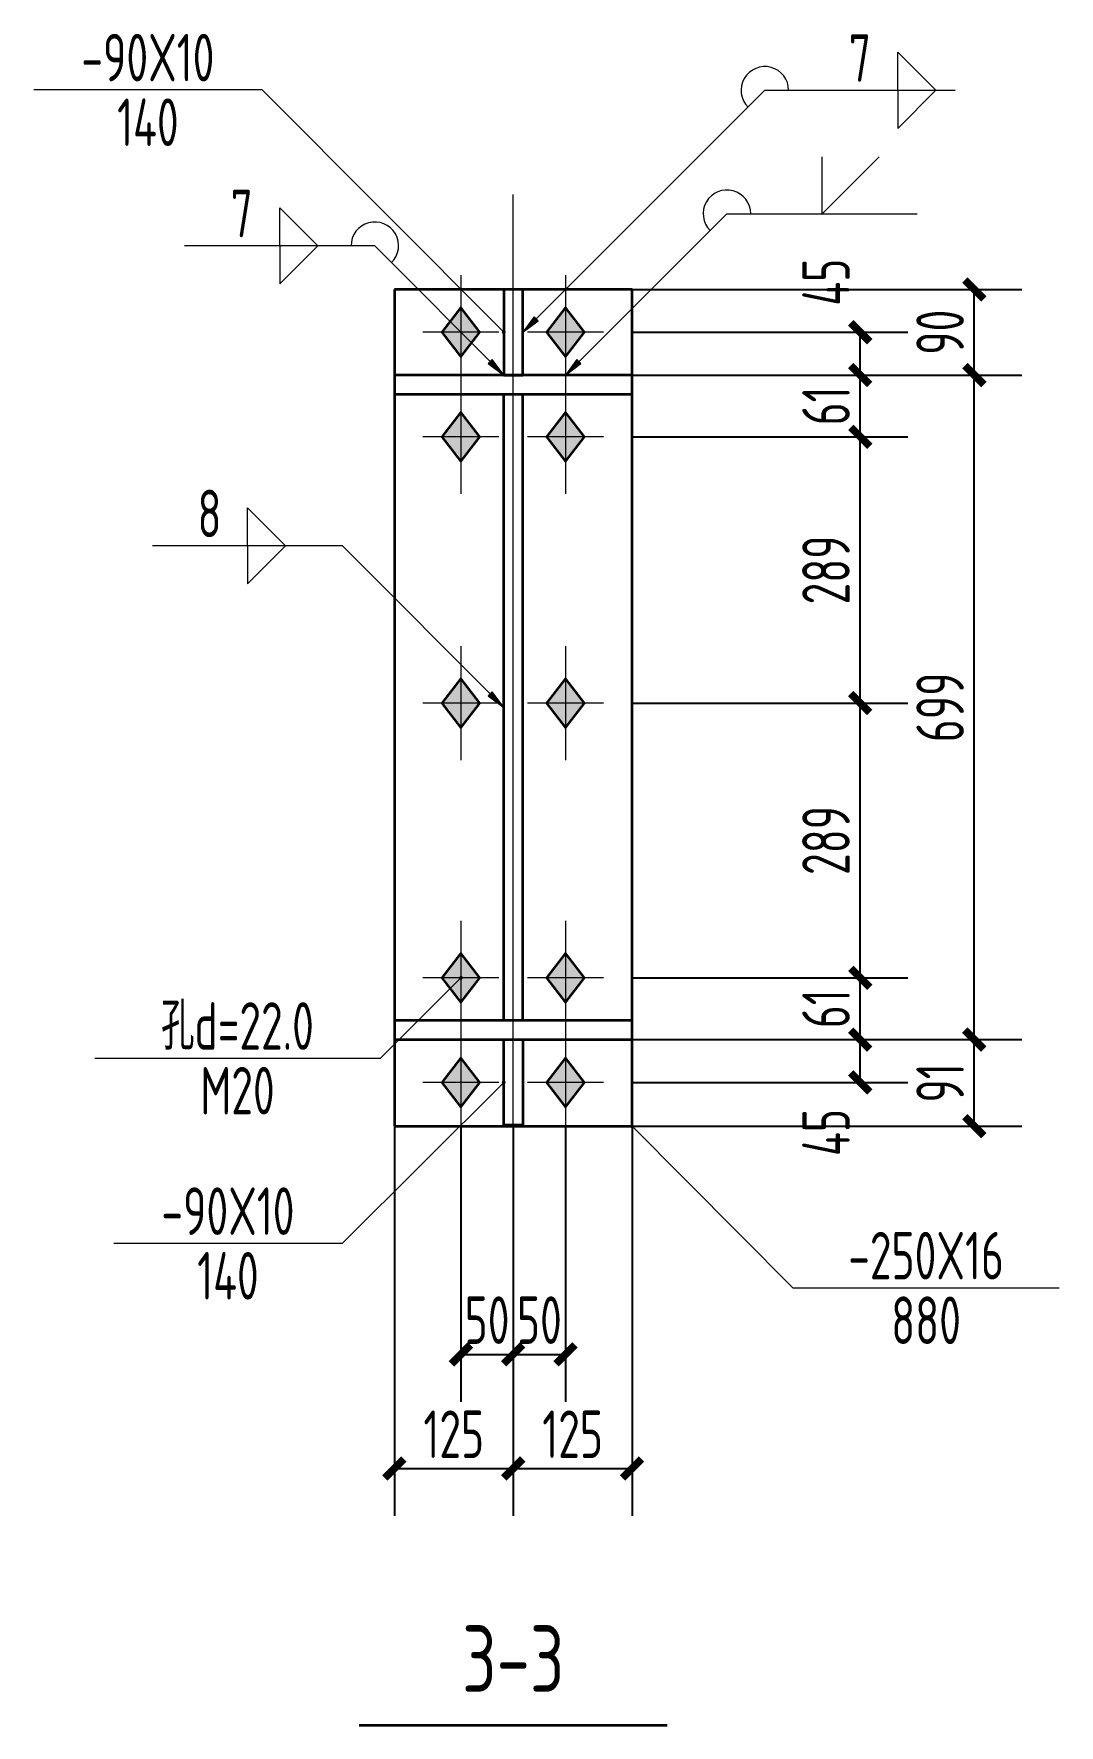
# Model space of a CAD drawing. Extents: x -73672 to 366960, y -527333 to 140666.
# Drawn here: x 255375 to 260767, y -427835 to -418941 of the extents above; entities that cross this region are included whole.
import ezdxf
from ezdxf.enums import TextEntityAlignment as Align

# ---------------------------------------------------------------- set-up
doc = ezdxf.new("R2010")
doc.units = 0
doc.header["$LTSCALE"] = 1000
doc.header["$MEASUREMENT"] = 0
doc.linetypes.add('线型6', pattern=[8.75, 5, -1.25, 1.25, -1.25])
for name, color, linetype, lineweight in [('Pkpm_尺寸标注', 9, 'Continuous', 18), ('Pkpm_层10', 7, 'Continuous', 35), ('Pkpm_层20', 2, 'Continuous', 35), ('Pkpm_焊缝标注', 9, 'Continuous', 18), ('Pkpm_螺栓孔标注', 9, 'Continuous', 18), ('Pkpm_钢板标注', 9, 'Continuous', 18)]:
    doc.layers.add(name, color=color, linetype=linetype, lineweight=lineweight)
doc.styles.add('PkpmHz', font='Pkpmeng', dxfattribs={"width": 0.7, "bigfont": 'hztxt'})
doc.dimstyles.new('Pkpm_100', dxfattribs={"dimtxt": 250, "dimasz": 100, "dimexe": 250, "dimexo": 0.0625, "dimgap": 30, "dimtad": 1, "dimdec": 0, "dimrnd": 5, "dimzin": 0, "dimdsep": 46, "dimtxsty": 'PkpmHz', "dimblk1": 'ARCHTICK', "dimblk2": 'ARCHTICK', "dimsah": 1, "dimcen": 0.09, "dimadec": 0, "dimazin": 0, "dimtfac": 1, "dimtdec": 0, "dimtmove": 2, "dimatfit": 1, "dimfxl": 0, "dimtolj": 1, "dimtzin": 0, "dimarcsym": 0})

# ---------------------------------------------------------------- blocks, each defined once
blk = doc.blocks.new('_ArchTick')
at = {"color": 0, "linetype": 'ByBlock', "const_width": 0.4}
blk.add_lwpolyline([(-0.5, -0.5), (0.5, 0.5)], dxfattribs=at)
blk = doc.blocks.new('*D7843')
at = {"layer": 'Defpoints', "color": 0}
for p in [(258520.9, -420510.4), (259720.9, -420510.4), (258520.9, -420735.4)]:
    blk.add_point(p, dxfattribs=at)
at = {"layer": 'Pkpm_尺寸标注', "color": 0, "lineweight": -2}
for p, q in [((258524.9, -420510.4), (259970.9, -420510.4)), ((259720.9, -420735.4), (259720.9, -420510.4)), ((258524.9, -420735.4), (259970.9, -420735.4))]:
    blk.add_line(p, q, dxfattribs=at)
at = {"layer": 'Pkpm_尺寸标注', "color": 0, "linetype": 'ByBlock', "lineweight": -2, "xscale": 100, "yscale": 100, "zscale": 100}
for p, rotation in [((259720.9, -420510.4), 90), ((259720.9, -420735.4), 270)]:
    blk.add_blockref('_ArchTick', p, dxfattribs=dict(at, rotation=rotation))
at = {"layer": 'Pkpm_尺寸标注', "color": 0, "insert": (259540.9, -420247.2), "char_height": 250, "attachment_point": 5, "rotation": 90, "style": 'PkpmHz'}
blk.add_mtext('\\A1;45', dxfattribs=at)
blk = doc.blocks.new('*D7844')
at = {"layer": 'Defpoints', "color": 0}
for p in [(258520.9, -420735.4), (259720.9, -420735.4), (258520.9, -421060.4)]:
    blk.add_point(p, dxfattribs=at)
at = {"layer": 'Pkpm_尺寸标注', "color": 0, "lineweight": -2}
for p, q in [((258524.9, -420735.4), (259970.9, -420735.4)), ((259720.9, -421060.4), (259720.9, -420735.4)), ((258524.9, -421060.4), (259970.9, -421060.4))]:
    blk.add_line(p, q, dxfattribs=at)
at = {"layer": 'Pkpm_尺寸标注', "color": 0, "linetype": 'ByBlock', "lineweight": -2, "xscale": 100, "yscale": 100, "zscale": 100}
for p, rotation in [((259720.9, -420735.4), 90), ((259720.9, -421060.4), 270)]:
    blk.add_blockref('_ArchTick', p, dxfattribs=dict(at, rotation=rotation))
at = {"layer": 'Pkpm_尺寸标注', "color": 0, "insert": (259540.9, -420897.9), "char_height": 250, "attachment_point": 5, "rotation": 90, "style": 'PkpmHz'}
blk.add_mtext('\\A1;61', dxfattribs=at)
blk = doc.blocks.new('*D7845')
at = {"layer": 'Defpoints', "color": 0}
for p in [(258520.9, -424230.4), (259720.9, -424230.4), (258520.9, -424455.4)]:
    blk.add_point(p, dxfattribs=at)
at = {"layer": 'Pkpm_尺寸标注', "color": 0, "lineweight": -2}
for p, q in [((258524.9, -424230.4), (259970.9, -424230.4)), ((259720.9, -424455.4), (259720.9, -424230.4)), ((258524.9, -424455.4), (259970.9, -424455.4))]:
    blk.add_line(p, q, dxfattribs=at)
at = {"layer": 'Pkpm_尺寸标注', "color": 0, "linetype": 'ByBlock', "lineweight": -2, "xscale": 100, "yscale": 100, "zscale": 100}
for p, rotation in [((259720.9, -424230.4), 90), ((259720.9, -424455.4), 270)]:
    blk.add_blockref('_ArchTick', p, dxfattribs=dict(at, rotation=rotation))
at = {"layer": 'Pkpm_尺寸标注', "color": 0, "insert": (259540.9, -424718.7), "char_height": 250, "attachment_point": 5, "rotation": 90, "style": 'PkpmHz'}
blk.add_mtext('\\A1;45', dxfattribs=at)
blk = doc.blocks.new('*D7846')
at = {"layer": 'Defpoints', "color": 0}
for p in [(258520.9, -423905.4), (259720.9, -423905.4), (258520.9, -424230.4)]:
    blk.add_point(p, dxfattribs=at)
at = {"layer": 'Pkpm_尺寸标注', "color": 0, "lineweight": -2}
for p, q in [((258524.9, -423905.4), (259970.9, -423905.4)), ((259720.9, -424230.4), (259720.9, -423905.4)), ((258524.9, -424230.4), (259970.9, -424230.4))]:
    blk.add_line(p, q, dxfattribs=at)
at = {"layer": 'Pkpm_尺寸标注', "color": 0, "linetype": 'ByBlock', "lineweight": -2, "xscale": 100, "yscale": 100, "zscale": 100}
for p, rotation in [((259720.9, -423905.4), 90), ((259720.9, -424230.4), 270)]:
    blk.add_blockref('_ArchTick', p, dxfattribs=dict(at, rotation=rotation))
at = {"layer": 'Pkpm_尺寸标注', "color": 0, "insert": (259540.9, -424067.9), "char_height": 250, "attachment_point": 5, "rotation": 90, "style": 'PkpmHz'}
blk.add_mtext('\\A1;61', dxfattribs=at)
blk = doc.blocks.new('*D7847')
at = {"layer": 'Defpoints', "color": 0}
for p in [(258520.9, -421060.4), (259720.9, -421060.4), (258520.9, -422460.4)]:
    blk.add_point(p, dxfattribs=at)
at = {"layer": 'Pkpm_尺寸标注', "color": 0, "lineweight": -2}
for p, q in [((258524.9, -421060.4), (259970.9, -421060.4)), ((259720.9, -422460.4), (259720.9, -421060.4)), ((258524.9, -422460.4), (259970.9, -422460.4))]:
    blk.add_line(p, q, dxfattribs=at)
at = {"layer": 'Pkpm_尺寸标注', "color": 0, "linetype": 'ByBlock', "lineweight": -2, "xscale": 100, "yscale": 100, "zscale": 100}
for p, rotation in [((259720.9, -421060.4), 90), ((259720.9, -422460.4), 270)]:
    blk.add_blockref('_ArchTick', p, dxfattribs=dict(at, rotation=rotation))
at = {"layer": 'Pkpm_尺寸标注', "color": 0, "insert": (259540.9, -421760.4), "char_height": 250, "attachment_point": 5, "rotation": 90, "style": 'PkpmHz'}
blk.add_mtext('\\A1;289', dxfattribs=at)
blk = doc.blocks.new('*D7848')
at = {"layer": 'Defpoints', "color": 0}
for p in [(258520.9, -422460.4), (259720.9, -422460.4), (258520.9, -423905.4)]:
    blk.add_point(p, dxfattribs=at)
at = {"layer": 'Pkpm_尺寸标注', "color": 0, "lineweight": -2}
for p, q in [((258524.9, -422460.4), (259970.9, -422460.4)), ((259720.9, -423905.4), (259720.9, -422460.4)), ((258524.9, -423905.4), (259970.9, -423905.4))]:
    blk.add_line(p, q, dxfattribs=at)
at = {"layer": 'Pkpm_尺寸标注', "color": 0, "linetype": 'ByBlock', "lineweight": -2, "xscale": 100, "yscale": 100, "zscale": 100}
for p, rotation in [((259720.9, -422460.4), 90), ((259720.9, -423905.4), 270)]:
    blk.add_blockref('_ArchTick', p, dxfattribs=dict(at, rotation=rotation))
at = {"layer": 'Pkpm_尺寸标注', "color": 0, "insert": (259540.9, -423182.9), "char_height": 250, "attachment_point": 5, "rotation": 90, "style": 'PkpmHz'}
blk.add_mtext('\\A1;289', dxfattribs=at)
blk = doc.blocks.new('*D7849')
at = {"layer": 'Defpoints', "color": 0}
for p in [(257620.9, -424685.4), (257895.9, -424685.4), (257895.9, -425885.4)]:
    blk.add_point(p, dxfattribs=at)
at = {"layer": 'Pkpm_尺寸标注', "color": 0, "lineweight": -2}
for p, q in [((257620.9, -424689.4), (257620.9, -426135.4)), ((257895.9, -424689.4), (257895.9, -426135.4)), ((257620.9, -425885.4), (257895.9, -425885.4))]:
    blk.add_line(p, q, dxfattribs=at)
at = {"layer": 'Pkpm_尺寸标注', "color": 0, "linetype": 'ByBlock', "lineweight": -2, "xscale": 100, "yscale": 100, "zscale": 100, "rotation": 180}
blk.add_blockref('_ArchTick', (257620.9, -425885.4), dxfattribs=at)
at = {"layer": 'Pkpm_尺寸标注', "color": 0, "linetype": 'ByBlock', "lineweight": -2, "xscale": 100, "yscale": 100, "zscale": 100}
blk.add_blockref('_ArchTick', (257895.9, -425885.4), dxfattribs=at)
at = {"layer": 'Pkpm_尺寸标注', "color": 0, "insert": (257758.4, -425705.4), "char_height": 250, "attachment_point": 5, "style": 'PkpmHz'}
blk.add_mtext('\\A1;50', dxfattribs=at)
blk = doc.blocks.new('*D7850')
at = {"layer": 'Defpoints', "color": 0}
for p in [(257895.9, -424685.4), (258170.9, -424685.4), (258170.9, -425885.4)]:
    blk.add_point(p, dxfattribs=at)
at = {"layer": 'Pkpm_尺寸标注', "color": 0, "lineweight": -2}
for p, q in [((257895.9, -424689.4), (257895.9, -426135.4)), ((258170.9, -424689.4), (258170.9, -426135.4)), ((257895.9, -425885.4), (258170.9, -425885.4))]:
    blk.add_line(p, q, dxfattribs=at)
at = {"layer": 'Pkpm_尺寸标注', "color": 0, "linetype": 'ByBlock', "lineweight": -2, "xscale": 100, "yscale": 100, "zscale": 100, "rotation": 180}
blk.add_blockref('_ArchTick', (257895.9, -425885.4), dxfattribs=at)
at = {"layer": 'Pkpm_尺寸标注', "color": 0, "linetype": 'ByBlock', "lineweight": -2, "xscale": 100, "yscale": 100, "zscale": 100}
blk.add_blockref('_ArchTick', (258170.9, -425885.4), dxfattribs=at)
at = {"layer": 'Pkpm_尺寸标注', "color": 0, "insert": (258033.4, -425705.4), "char_height": 250, "attachment_point": 5, "style": 'PkpmHz'}
blk.add_mtext('\\A1;50', dxfattribs=at)
blk = doc.blocks.new('*D7851')
at = {"layer": 'Defpoints', "color": 0}
for p in [(257270.9, -424685.4), (257895.9, -424685.4), (257895.9, -426485.4)]:
    blk.add_point(p, dxfattribs=at)
at = {"layer": 'Pkpm_尺寸标注', "color": 0, "lineweight": -2}
for p, q in [((257270.9, -424688.4), (257270.9, -426735.4)), ((257895.9, -424688.4), (257895.9, -426735.4)), ((257270.9, -426485.4), (257895.9, -426485.4))]:
    blk.add_line(p, q, dxfattribs=at)
at = {"layer": 'Pkpm_尺寸标注', "color": 0, "linetype": 'ByBlock', "lineweight": -2, "xscale": 100, "yscale": 100, "zscale": 100, "rotation": 180}
blk.add_blockref('_ArchTick', (257270.9, -426485.4), dxfattribs=at)
at = {"layer": 'Pkpm_尺寸标注', "color": 0, "linetype": 'ByBlock', "lineweight": -2, "xscale": 100, "yscale": 100, "zscale": 100}
blk.add_blockref('_ArchTick', (257895.9, -426485.4), dxfattribs=at)
at = {"layer": 'Pkpm_尺寸标注', "color": 0, "insert": (257583.4, -426305.4), "char_height": 250, "attachment_point": 5, "style": 'PkpmHz'}
blk.add_mtext('\\A1;125', dxfattribs=at)
blk = doc.blocks.new('*D7852')
at = {"layer": 'Defpoints', "color": 0}
for p in [(257895.9, -424685.4), (258520.9, -424685.4), (258520.9, -426485.4)]:
    blk.add_point(p, dxfattribs=at)
at = {"layer": 'Pkpm_尺寸标注', "color": 0, "lineweight": -2}
for p, q in [((257895.9, -424688.4), (257895.9, -426735.4)), ((258520.9, -424688.4), (258520.9, -426735.4)), ((257895.9, -426485.4), (258520.9, -426485.4))]:
    blk.add_line(p, q, dxfattribs=at)
at = {"layer": 'Pkpm_尺寸标注', "color": 0, "linetype": 'ByBlock', "lineweight": -2, "xscale": 100, "yscale": 100, "zscale": 100, "rotation": 180}
blk.add_blockref('_ArchTick', (257895.9, -426485.4), dxfattribs=at)
at = {"layer": 'Pkpm_尺寸标注', "color": 0, "linetype": 'ByBlock', "lineweight": -2, "xscale": 100, "yscale": 100, "zscale": 100}
blk.add_blockref('_ArchTick', (258520.9, -426485.4), dxfattribs=at)
at = {"layer": 'Pkpm_尺寸标注', "color": 0, "insert": (258208.4, -426305.4), "char_height": 250, "attachment_point": 5, "style": 'PkpmHz'}
blk.add_mtext('\\A1;125', dxfattribs=at)
blk = doc.blocks.new('*D7853')
at = {"layer": 'Defpoints', "color": 0}
for p in [(258520.9, -424230.4), (260320.9, -424230.4), (258520.9, -424685.4)]:
    blk.add_point(p, dxfattribs=at)
at = {"layer": 'Pkpm_尺寸标注', "color": 0, "lineweight": -2}
for p, q in [((258523.9, -424230.4), (260570.9, -424230.4)), ((260320.9, -424685.4), (260320.9, -424230.4)), ((258523.9, -424685.4), (260570.9, -424685.4))]:
    blk.add_line(p, q, dxfattribs=at)
at = {"layer": 'Pkpm_尺寸标注', "color": 0, "linetype": 'ByBlock', "lineweight": -2, "xscale": 100, "yscale": 100, "zscale": 100}
for p, rotation in [((260320.9, -424230.4), 90), ((260320.9, -424685.4), 270)]:
    blk.add_blockref('_ArchTick', p, dxfattribs=dict(at, rotation=rotation))
at = {"layer": 'Pkpm_尺寸标注', "color": 0, "insert": (260140.9, -424457.9), "char_height": 250, "attachment_point": 5, "rotation": 90, "style": 'PkpmHz'}
blk.add_mtext('\\A1;91', dxfattribs=at)
blk = doc.blocks.new('*D7854')
at = {"layer": 'Defpoints', "color": 0}
for p in [(258520.9, -420735.4), (260320.9, -420735.4), (258520.9, -424230.4)]:
    blk.add_point(p, dxfattribs=at)
at = {"layer": 'Pkpm_尺寸标注', "color": 0, "lineweight": -2}
for p, q in [((258523.9, -420735.4), (260570.9, -420735.4)), ((260320.9, -424230.4), (260320.9, -420735.4)), ((258523.9, -424230.4), (260570.9, -424230.4))]:
    blk.add_line(p, q, dxfattribs=at)
at = {"layer": 'Pkpm_尺寸标注', "color": 0, "linetype": 'ByBlock', "lineweight": -2, "xscale": 100, "yscale": 100, "zscale": 100}
for p, rotation in [((260320.9, -420735.4), 90), ((260320.9, -424230.4), 270)]:
    blk.add_blockref('_ArchTick', p, dxfattribs=dict(at, rotation=rotation))
at = {"layer": 'Pkpm_尺寸标注', "color": 0, "insert": (260140.9, -422482.9), "char_height": 250, "attachment_point": 5, "rotation": 90, "style": 'PkpmHz'}
blk.add_mtext('\\A1;699', dxfattribs=at)
blk = doc.blocks.new('*D7855')
at = {"layer": 'Defpoints', "color": 0}
for p in [(258520.9, -420285.4), (260320.9, -420285.4), (258520.9, -420735.4)]:
    blk.add_point(p, dxfattribs=at)
at = {"layer": 'Pkpm_尺寸标注', "color": 0, "lineweight": -2}
for p, q in [((258523.9, -420285.4), (260570.9, -420285.4)), ((260320.9, -420735.4), (260320.9, -420285.4)), ((258523.9, -420735.4), (260570.9, -420735.4))]:
    blk.add_line(p, q, dxfattribs=at)
at = {"layer": 'Pkpm_尺寸标注', "color": 0, "linetype": 'ByBlock', "lineweight": -2, "xscale": 100, "yscale": 100, "zscale": 100}
for p, rotation in [((260320.9, -420285.4), 90), ((260320.9, -420735.4), 270)]:
    blk.add_blockref('_ArchTick', p, dxfattribs=dict(at, rotation=rotation))
at = {"layer": 'Pkpm_尺寸标注', "color": 0, "insert": (260140.9, -420510.4), "char_height": 250, "attachment_point": 5, "rotation": 90, "style": 'PkpmHz'}
blk.add_mtext('\\A1;90', dxfattribs=at)

msp = doc.modelspace()

# ---------------------------------------------------------------- hatches: boundary and pattern name
at = {"layer": 'Pkpm_层10'}
for points in [[(257620.94, -420380.41), (257520.94, -420510.41), (257620.94, -420640.41), (257720.94, -420510.41)], [(258170.94, -420380.41), (258070.94, -420510.41), (258170.94, -420640.41), (258270.94, -420510.41)], [(257620.94, -420930.41), (257520.94, -421060.41), (257620.94, -421190.41), (257720.94, -421060.41)], [(258170.94, -420930.41), (258070.94, -421060.41), (258170.94, -421190.41), (258270.94, -421060.41)], [(257620.94, -422330.41), (257520.94, -422460.41), (257620.94, -422590.41), (257720.94, -422460.41)], [(258170.94, -422330.41), (258070.94, -422460.41), (258170.94, -422590.41), (258270.94, -422460.41)], [(257620.94, -423775.41), (257520.94, -423905.41), (257620.94, -424035.41), (257720.94, -423905.41)], [(258170.94, -423775.41), (258070.94, -423905.41), (258170.94, -424035.41), (258270.94, -423905.41)], [(257620.94, -424325.41), (257520.94, -424455.41), (257620.94, -424585.41), (257720.94, -424455.41)], [(258170.94, -424325.41), (258070.94, -424455.41), (258170.94, -424585.41), (258270.94, -424455.41)]]:
    msp.add_hatch(color=1, dxfattribs=at).paths.add_polyline_path(points)
at = {"layer": 'Pkpm_焊缝标注'}
for points in [[(257945.94, -420510.41), (258027.28, -420450.34), (258006.07, -420429.12)], [(257845.94, -420735.41), (257785.93, -420654.02), (257764.69, -420675.21)], [(258170.94, -420735.41), (258252.28, -420675.34), (258231.07, -420654.12)], [(257845.94, -422482.91), (257785.93, -422401.52), (257764.69, -422422.71)]]:
    msp.add_hatch(color=256, dxfattribs=at).paths.add_polyline_path(points)

# ---------------------------------------------------------------- linework, layer by layer
at = {"layer": 'Pkpm_层10', "linetype": '线型6', "lineweight": 18, "ltscale": 100}
msp.add_line((257895.94, -425185.41), (257895.94, -419785.41), dxfattribs=at)
at = {"layer": 'Pkpm_层10', "color": 9, "lineweight": 18, "ltscale": 100}
for p, q in [((257620.94, -420210.41), (257620.94, -420810.41)), ((258170.94, -420210.41), (258170.94, -420810.41)), ((257820.94, -420510.41), (257420.94, -420510.41)), ((258370.94, -420510.41), (257970.94, -420510.41)), ((257620.94, -420760.41), (257620.94, -421360.41)), ((258170.94, -420760.41), (258170.94, -421360.41)), ((257820.94, -421060.41), (257420.94, -421060.41)), ((258370.94, -421060.41), (257970.94, -421060.41)), ((257620.94, -422160.41), (257620.94, -422760.41)), ((258170.94, -422160.41), (258170.94, -422760.41)), ((257820.94, -422460.41), (257420.94, -422460.41)), ((258370.94, -422460.41), (257970.94, -422460.41)), ((257620.94, -423605.41), (257620.94, -424205.41)), ((258170.94, -423605.41), (258170.94, -424205.41)), ((257820.94, -423905.41), (257420.94, -423905.41)), ((258370.94, -423905.41), (257970.94, -423905.41)), ((257620.94, -424155.41), (257620.94, -424755.41)), ((258170.94, -424155.41), (258170.94, -424755.41)), ((257820.94, -424455.41), (257420.94, -424455.41)), ((258370.94, -424455.41), (257970.94, -424455.41))]:
    msp.add_line(p, q, dxfattribs=at)
at = {"layer": 'Pkpm_层10', "color": 3, "ltscale": 100}
for p, q in [((258520.94, -420735.41), (257270.94, -420735.41)), ((257270.94, -420735.41), (257270.94, -420835.41)), ((258520.94, -420835.41), (258520.94, -420735.41)), ((257270.94, -420835.41), (258520.94, -420835.41)), ((257845.94, -424130.41), (257845.94, -420835.41)), ((257945.94, -424130.41), (257945.94, -420835.41)), ((258520.94, -424130.41), (257270.94, -424130.41)), ((257270.94, -424130.41), (257270.94, -424230.41)), ((258520.94, -424230.41), (258520.94, -424130.41)), ((257270.94, -424230.41), (258520.94, -424230.41))]:
    msp.add_line(p, q, dxfattribs=at)
at = {"layer": 'Pkpm_层10', "ltscale": 100}
msp.add_line((257085.94, -427835.41), (258705.94, -427835.41), dxfattribs=at)
at = {"layer": 'Pkpm_层10', "color": 1, "linetype": 'Continuous'}
for points in [[(257620.94, -420380.41), (257520.94, -420510.41), (257620.94, -420640.41), (257720.94, -420510.41)], [(258170.94, -420380.41), (258070.94, -420510.41), (258170.94, -420640.41), (258270.94, -420510.41)], [(257620.94, -420930.41), (257520.94, -421060.41), (257620.94, -421190.41), (257720.94, -421060.41)], [(258170.94, -420930.41), (258070.94, -421060.41), (258170.94, -421190.41), (258270.94, -421060.41)], [(257620.94, -422330.41), (257520.94, -422460.41), (257620.94, -422590.41), (257720.94, -422460.41)], [(258170.94, -422330.41), (258070.94, -422460.41), (258170.94, -422590.41), (258270.94, -422460.41)], [(257620.94, -423775.41), (257520.94, -423905.41), (257620.94, -424035.41), (257720.94, -423905.41)], [(258170.94, -423775.41), (258070.94, -423905.41), (258170.94, -424035.41), (258270.94, -423905.41)], [(257620.94, -424325.41), (257520.94, -424455.41), (257620.94, -424585.41), (257720.94, -424455.41)], [(258170.94, -424325.41), (258070.94, -424455.41), (258170.94, -424585.41), (258270.94, -424455.41)]]:
    msp.add_lwpolyline(points, close=True, dxfattribs=at)
at = {"layer": 'Pkpm_层20', "ltscale": 100}
for p, q in [((258520.94, -420285.41), (257270.94, -420285.41)), ((257270.94, -420285.41), (257270.94, -424685.41)), ((257945.94, -420285.41), (257845.94, -420285.41)), ((257845.94, -420285.41), (257845.94, -420735.41)), ((257945.94, -420735.41), (257945.94, -420285.41)), ((258520.94, -424685.41), (258520.94, -420285.41)), ((257845.94, -420735.41), (257945.94, -420735.41)), ((257845.94, -424230.41), (257945.94, -424230.41)), ((257845.94, -424680.41), (257845.94, -424230.41)), ((257945.94, -424230.41), (257945.94, -424680.41)), ((257270.94, -424685.41), (258520.94, -424685.41)), ((257945.94, -424680.41), (257845.94, -424680.41))]:
    msp.add_line(p, q, dxfattribs=at)
at = {"layer": 'Pkpm_焊缝标注', "ltscale": 100}
for p, q in [((259919.24, -419038.13), (260119.24, -419238.13)), ((259919.24, -419238.13), (259919.24, -419038.13)), ((257945.94, -420510.41), (259219.24, -419238.13)), ((259219.24, -419238.13), (260219.24, -419238.13)), ((259919.24, -419438.13), (260119.24, -419238.13)), ((259919.24, -419238.13), (259919.24, -419438.13)), ((259519.8, -419887.22), (259519.8, -419587.22)), ((259519.8, -419887.22), (259819.8, -419587.22)), ((256867.92, -420055.78), (256667.92, -419855.78)), ((256667.92, -420055.78), (256667.92, -419855.78)), ((258170.94, -420735.41), (259019.8, -419887.22)), ((259019.8, -419887.22), (260019.8, -419887.22)), ((257167.92, -420055.78), (256167.92, -420055.78)), ((256867.92, -420055.78), (256667.92, -420255.78)), ((256667.92, -420055.78), (256667.92, -420255.78)), ((257845.94, -420735.41), (257167.92, -420055.78)), ((256698.42, -421633.37), (256498.42, -421433.37)), ((256498.42, -421633.37), (256498.42, -421433.37)), ((256998.42, -421633.37), (255998.42, -421633.37)), ((256698.42, -421633.37), (256498.42, -421833.37)), ((256498.42, -421633.37), (256498.42, -421833.37)), ((257845.94, -422482.91), (256998.42, -421633.37))]:
    msp.add_line(p, q, dxfattribs=at)
at = {"layer": 'Pkpm_焊缝标注', "linetype": 'Continuous'}
for points in [[(257945.94, -420510.41), (258027.28, -420450.34), (258006.07, -420429.12)], [(257845.94, -420735.41), (257785.93, -420654.02), (257764.69, -420675.21)], [(258170.94, -420735.41), (258252.28, -420675.34), (258231.07, -420654.12)], [(257845.94, -422482.91), (257785.93, -422401.52), (257764.69, -422422.71)]]:
    msp.add_lwpolyline(points, close=True, dxfattribs=at)
at = {"layer": 'Pkpm_焊缝标注', "ltscale": 100}
for centre, start, end in [((259219.24, -419238.13), 0, 224.977188), ((259019.8, -419887.22), 0, 224.977188), ((257167.92, -420055.78), 314.931549, 180)]:
    msp.add_arc(centre, 125, start, end, dxfattribs=at)
at = {"layer": 'Pkpm_螺栓孔标注', "ltscale": 100}
for p, q in [((257620.94, -423905.41), (257195.83, -424328.83)), ((257195.83, -424328.83), (255695.83, -424328.83))]:
    msp.add_line(p, q, dxfattribs=at)
msp.add_lwpolyline([(257625.94, -423905.41, 10, 10, 1), (257615.94, -423905.41, 10, 10, 1)], format="xyseb", close=True, dxfattribs=at)
at = {"layer": 'Pkpm_钢板标注', "ltscale": 100}
for p, q in [((256574.67, -419236.1), (255374.67, -419236.1)), ((257845.94, -420510.41), (256574.67, -419236.1)), ((257845.94, -424455.41), (256995.72, -425302.25)), ((258520.94, -424685.41), (259367.1, -425536.3)), ((256995.72, -425302.25), (255795.72, -425302.25)), ((259367.1, -425536.3), (260767.1, -425536.3))]:
    msp.add_line(p, q, dxfattribs=at)
for points in [[(257850.94, -420510.41, 10, 10, 1), (257840.94, -420510.41, 10, 10, 1)], [(257850.94, -424455.41, 10, 10, 1), (257840.94, -424455.41, 10, 10, 1)], [(258525.94, -424685.41, 10, 10, 1), (258515.94, -424685.41, 10, 10, 1)]]:
    msp.add_lwpolyline(points, format="xyseb", close=True, dxfattribs=at)

# ---------------------------------------------------------------- texts
at = {"layer": 'Pkpm_层10', "style": 'PkpmHz', "width": 0.771429}
msp.add_text('3-3', height=350, dxfattribs=at).set_placement((257895.94, -427485.41), align=Align.MIDDLE_CENTER)
at = {"layer": 'Pkpm_焊缝标注', "style": 'PkpmHz', "width": 0.7}
for s, p in [('7', (259719.24, -419193.13)), ('7', (256467.92, -420010.78)), ('8', (256298.42, -421588.37))]:
    msp.add_text(s, height=250, dxfattribs=at).set_placement(p, align=Align.CENTER)
at = {"layer": 'Pkpm_螺栓孔标注', "style": 'PkpmHz', "width": 0.7}
msp.add_text('孔d=22.0', height=250, dxfattribs=at).set_placement((256445.83, -424283.83), align=Align.CENTER)
msp.add_text('M20', height=250, dxfattribs=at).set_placement((256445.83, -424373.83), align=Align.TOP_CENTER)
at = {"layer": 'Pkpm_钢板标注', "style": 'PkpmHz', "width": 0.7}
for s, p in [('-90X10', (255974.67, -419191.1)), ('-90X10', (256395.72, -425257.25)), ('-250X16', (260067.1, -425491.3))]:
    msp.add_text(s, height=250, dxfattribs=at).set_placement(p, align=Align.CENTER)
for s, p in [('140', (255974.67, -419281.1)), ('140', (256395.72, -425347.25)), ('880', (260067.1, -425581.3))]:
    msp.add_text(s, height=250, dxfattribs=at).set_placement(p, align=Align.TOP_CENTER)

# ---------------------------------------------------------------- dimensions: what is measured, and where the dimension line sits
at = {"layer": 'Pkpm_尺寸标注'}
for base, p1, p2, angle, text, override, picture, middle in [((259720.94, -420510.41), (258520.94, -420735.41), (258520.94, -420510.41), 90, '45', {"dimexo": 4, "dimtih": 0, "dimtoh": 0}, '*D7843', (259540.94, -420247.16)), ((260320.94, -420285.41), (258520.94, -420735.41), (258520.94, -420285.41), 90, '90', {"dimexo": 3, "dimtih": 0, "dimtoh": 0}, '*D7855', (260140.94, -420510.41)), ((259720.94, -420735.41), (258520.94, -421060.41), (258520.94, -420735.41), 90, '61', {"dimexo": 4, "dimtih": 0, "dimtoh": 0}, '*D7844', (259540.94, -420897.91)), ((260320.94, -420735.41), (258520.94, -424230.41), (258520.94, -420735.41), 90, '699', {"dimexo": 3, "dimtih": 0, "dimtoh": 0}, '*D7854', (260140.94, -422482.91)), ((259720.94, -421060.41), (258520.94, -422460.41), (258520.94, -421060.41), 90, '289', {"dimexo": 4, "dimtih": 0, "dimtoh": 0}, '*D7847', (259540.94, -421760.41)), ((259720.94, -422460.41), (258520.94, -423905.41), (258520.94, -422460.41), 90, '289', {"dimexo": 4, "dimtih": 0, "dimtoh": 0}, '*D7848', (259540.94, -423182.91)), ((259720.94, -423905.41), (258520.94, -424230.41), (258520.94, -423905.41), 90, '61', {"dimexo": 4, "dimtih": 0, "dimtoh": 0}, '*D7846', (259540.94, -424067.91)), ((259720.94, -424230.41), (258520.94, -424455.41), (258520.94, -424230.41), 90, '45', {"dimexo": 4, "dimtih": 0, "dimtoh": 0}, '*D7845', (259540.94, -424718.66)), ((260320.94, -424230.41), (258520.94, -424685.41), (258520.94, -424230.41), 90, '91', {"dimexo": 3, "dimtih": 0, "dimtoh": 0}, '*D7853', (260140.94, -424457.91)), ((257895.94, -426485.41), (257270.94, -424685.41), (257895.94, -424685.41), 0, '125', {"dimexo": 3, "dimtih": 0, "dimtoh": 0}, '*D7851', (257583.44, -426305.41)), ((257895.94, -425885.41), (257620.94, -424685.41), (257895.94, -424685.41), 0, '50', {"dimexo": 4, "dimtih": 0, "dimtoh": 0}, '*D7849', (257758.44, -425705.41)), ((258170.94, -425885.41), (257895.94, -424685.41), (258170.94, -424685.41), 0, '50', {"dimexo": 4, "dimtih": 0, "dimtoh": 0}, '*D7850', (258033.44, -425705.41)), ((258520.94, -426485.41), (257895.94, -424685.41), (258520.94, -424685.41), 0, '125', {"dimexo": 3, "dimtih": 0, "dimtoh": 0}, '*D7852', (258208.44, -426305.41))]:
    dim = msp.add_linear_dim(base=base, p1=p1, p2=p2, angle=angle, text=text, dimstyle='Pkpm_100', override=override, dxfattribs=at)
    dim.commit()
    dim.dimension.update_dxf_attribs({"geometry": picture, "text_midpoint": middle, "dimtype": 161})

doc.saveas('drawing.dxf')
